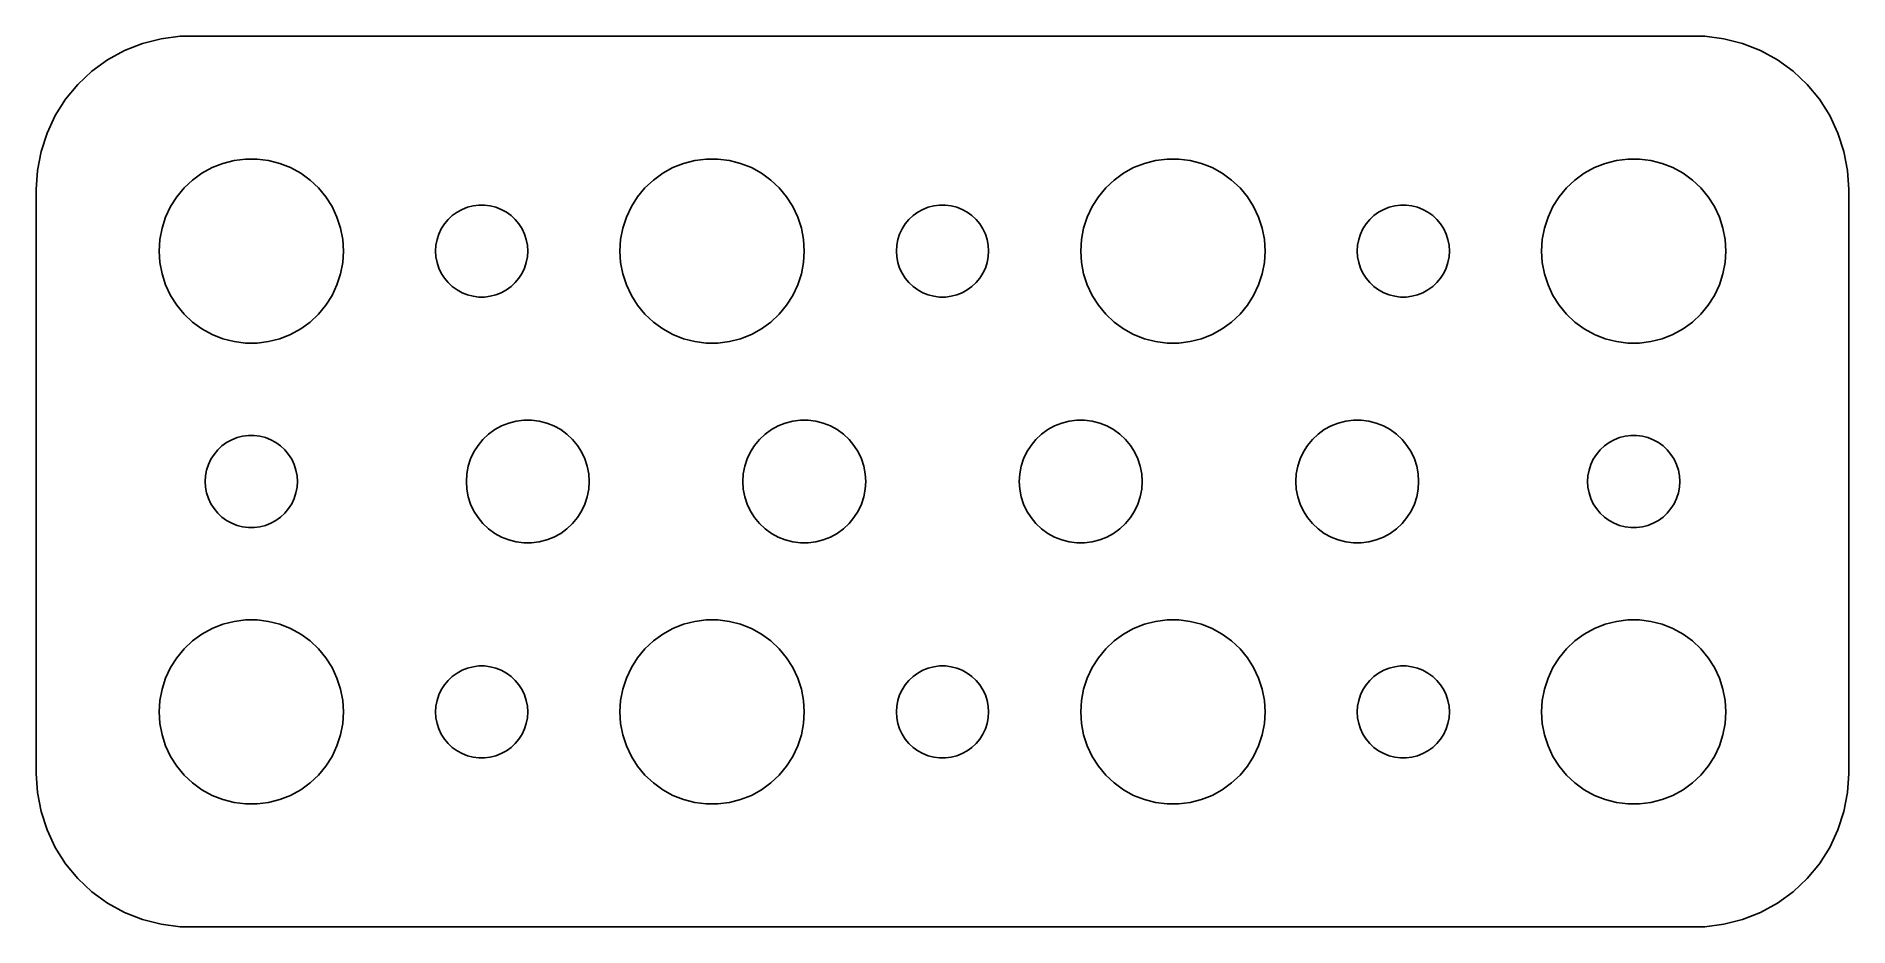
# Model space of a CAD drawing. Header units: metres. Extents: x -29.5 to 29.5, y 24.5 to 53.5.
import ezdxf

# ---------------------------------------------------------------- set-up
doc = ezdxf.new("R2010")
doc.units = ezdxf.units.M

msp = doc.modelspace()

# ---------------------------------------------------------------- linework, layer by layer
for p, q in [((-26.0451, 53.2553), (-26.6289, 53.0241)), ((-25.4369, 53.4114), (-26.0451, 53.2553)), ((-24.8139, 53.4901), (-25.4369, 53.4114)), ((24.8139, 53.4901), (-24.8139, 53.4901)), ((25.4369, 53.4114), (24.8139, 53.4901)), ((26.0451, 53.2553), (25.4369, 53.4114)), ((26.6289, 53.0241), (26.0451, 53.2553)), ((-27.1791, 52.7216), (-27.6871, 52.3526)), ((-26.6289, 53.0241), (-27.1791, 52.7216)), ((27.1791, 52.7216), (26.6289, 53.0241)), ((27.6871, 52.3526), (27.1791, 52.7216)), ((-28.1448, 51.9227), (-28.5451, 51.4389)), ((-27.6871, 52.3526), (-28.1448, 51.9227)), ((28.1448, 51.9227), (27.6871, 52.3526)), ((28.5451, 51.4389), (28.1448, 51.9227)), ((-28.5451, 51.4389), (-28.8815, 50.9088)), ((28.8815, 50.9088), (28.5451, 51.4389)), ((-28.8815, 50.9088), (-29.1489, 50.3406)), ((29.1489, 50.3406), (28.8815, 50.9088)), ((-29.1489, 50.3406), (-29.3429, 49.7434)), ((29.3429, 49.7434), (29.1489, 50.3406)), ((-29.3429, 49.7434), (-29.4606, 49.1267)), ((29.4606, 49.1267), (29.3429, 49.7434)), ((-29.4606, 49.1267), (-29.5, 48.5)), ((-24.4123, 48.8115), (-24.1075, 49.033)), ((-24.1075, 49.033), (-23.7773, 49.2145)), ((-23.7773, 49.2145), (-23.427, 49.3532)), ((-23.427, 49.3532), (-23.0621, 49.4469)), ((-23.0621, 49.4469), (-22.6884, 49.4941)), ((-22.6884, 49.4941), (-22.3116, 49.4941)), ((-22.3116, 49.4941), (-21.9379, 49.4469)), ((-21.9379, 49.4469), (-21.5729, 49.3532)), ((-21.5729, 49.3532), (-21.2227, 49.2145)), ((-21.2227, 49.2145), (-20.8925, 49.033)), ((-20.8925, 49.033), (-20.5877, 48.8115)), ((-9.41226, 48.8115), (-9.10747, 49.033)), ((-9.10747, 49.033), (-8.77733, 49.2145)), ((-8.77733, 49.2145), (-8.42705, 49.3532)), ((-8.42705, 49.3532), (-8.06213, 49.4469)), ((-8.06213, 49.4469), (-7.68837, 49.4941)), ((-7.68837, 49.4941), (-7.31161, 49.4941)), ((-7.31161, 49.4941), (-6.93785, 49.4469)), ((-6.93785, 49.4469), (-6.57294, 49.3532)), ((-6.57294, 49.3532), (-6.22266, 49.2145)), ((-6.22266, 49.2145), (-5.89252, 49.033)), ((-5.89252, 49.033), (-5.58772, 48.8115)), ((5.58772, 48.8115), (5.89252, 49.033)), ((5.89252, 49.033), (6.22266, 49.2145)), ((6.22266, 49.2145), (6.57294, 49.3532)), ((6.57294, 49.3532), (6.93785, 49.4469)), ((6.93785, 49.4469), (7.31161, 49.4941)), ((7.31161, 49.4941), (7.68837, 49.4941)), ((7.68837, 49.4941), (8.06213, 49.4469)), ((8.06213, 49.4469), (8.42705, 49.3532)), ((8.42705, 49.3532), (8.77733, 49.2145)), ((8.77733, 49.2145), (9.10747, 49.033)), ((9.10747, 49.033), (9.41226, 48.8115)), ((20.5877, 48.8115), (20.8925, 49.033)), ((20.8925, 49.033), (21.2227, 49.2145)), ((21.2227, 49.2145), (21.5729, 49.3532)), ((21.5729, 49.3532), (21.9379, 49.4469)), ((21.9379, 49.4469), (22.3116, 49.4941)), ((22.3116, 49.4941), (22.6884, 49.4941)), ((22.6884, 49.4941), (23.0621, 49.4469)), ((23.0621, 49.4469), (23.427, 49.3532)), ((23.427, 49.3532), (23.7773, 49.2145)), ((23.7773, 49.2145), (24.1075, 49.033)), ((24.1075, 49.033), (24.4123, 48.8115)), ((29.5, 48.5), (29.4606, 49.1267)), ((-29.5, 48.5), (-29.5, 29.5)), ((-24.927, 48.2634), (-24.6869, 48.5536)), ((-24.6869, 48.5536), (-24.4123, 48.8115)), ((-20.5877, 48.8115), (-20.3131, 48.5536)), ((-20.3131, 48.5536), (-20.0729, 48.2634)), ((-9.92705, 48.2634), (-9.6869, 48.5536)), ((-9.6869, 48.5536), (-9.41226, 48.8115)), ((-5.58772, 48.8115), (-5.31308, 48.5536)), ((-5.31308, 48.5536), (-5.07294, 48.2634)), ((5.07294, 48.2634), (5.31308, 48.5536)), ((5.31308, 48.5536), (5.58772, 48.8115)), ((9.41226, 48.8115), (9.6869, 48.5536)), ((9.6869, 48.5536), (9.92705, 48.2634)), ((20.0729, 48.2634), (20.3131, 48.5536)), ((20.3131, 48.5536), (20.5877, 48.8115)), ((24.4123, 48.8115), (24.6869, 48.5536)), ((24.6869, 48.5536), (24.927, 48.2634)), ((29.5, 29.5), (29.5, 48.5)), ((-25.2893, 47.6044), (-25.1289, 47.9453)), ((-25.1289, 47.9453), (-24.927, 48.2634)), ((-20.0729, 48.2634), (-19.8711, 47.9453)), ((-19.8711, 47.9453), (-19.7107, 47.6044)), ((-15.8037, 47.7665), (-15.6387, 47.8572)), ((-15.6387, 47.8572), (-15.4635, 47.9266)), ((-15.4635, 47.9266), (-15.2811, 47.9734)), ((-15.2811, 47.9734), (-15.0942, 47.997)), ((-15.0942, 47.997), (-14.9058, 47.997)), ((-14.9058, 47.997), (-14.7189, 47.9734)), ((-14.7189, 47.9734), (-14.5365, 47.9266)), ((-14.5365, 47.9266), (-14.3613, 47.8572)), ((-14.3613, 47.8572), (-14.1963, 47.7665)), ((-10.2893, 47.6044), (-10.1289, 47.9453)), ((-10.1289, 47.9453), (-9.92705, 48.2634)), ((-5.07294, 48.2634), (-4.87108, 47.9453)), ((-4.87108, 47.9453), (-4.71066, 47.6044)), ((-0.803726, 47.7665), (-0.638657, 47.8572)), ((-0.638657, 47.8572), (-0.463516, 47.9266)), ((-0.463516, 47.9266), (-0.281067, 47.9734)), ((-0.281067, 47.9734), (-0.094177, 47.997)), ((-0.094177, 47.997), (0.094177, 47.997)), ((0.094177, 47.997), (0.281067, 47.9734)), ((0.281067, 47.9734), (0.463516, 47.9266)), ((0.463516, 47.9266), (0.638657, 47.8572)), ((0.638657, 47.8572), (0.803726, 47.7665)), ((4.71066, 47.6044), (4.87108, 47.9453)), ((4.87108, 47.9453), (5.07294, 48.2634)), ((9.92705, 48.2634), (10.1289, 47.9453)), ((10.1289, 47.9453), (10.2893, 47.6044)), ((14.1963, 47.7665), (14.3613, 47.8572)), ((14.3613, 47.8572), (14.5365, 47.9266)), ((14.5365, 47.9266), (14.7189, 47.9734)), ((14.7189, 47.9734), (14.9058, 47.997)), ((14.9058, 47.997), (15.0942, 47.997)), ((15.0942, 47.997), (15.2811, 47.9734)), ((15.2811, 47.9734), (15.4635, 47.9266)), ((15.4635, 47.9266), (15.6387, 47.8572)), ((15.6387, 47.8572), (15.8037, 47.7665)), ((19.7107, 47.6044), (19.8711, 47.9453)), ((19.8711, 47.9453), (20.0729, 48.2634)), ((24.927, 48.2634), (25.1289, 47.9453)), ((25.1289, 47.9453), (25.2893, 47.6044)), ((-25.4763, 46.876), (-25.4057, 47.2461)), ((-25.4057, 47.2461), (-25.2893, 47.6044)), ((-19.7107, 47.6044), (-19.5942, 47.2461)), ((-19.5942, 47.2461), (-19.5237, 46.876)), ((-16.3947, 47.0522), (-16.3145, 47.2226)), ((-16.3145, 47.2226), (-16.2135, 47.3817)), ((-16.2135, 47.3817), (-16.0934, 47.5268)), ((-16.0934, 47.5268), (-15.9561, 47.6558)), ((-15.9561, 47.6558), (-15.8037, 47.7665)), ((-14.1963, 47.7665), (-14.0439, 47.6558)), ((-14.0439, 47.6558), (-13.9065, 47.5268)), ((-13.9065, 47.5268), (-13.7865, 47.3817)), ((-13.7865, 47.3817), (-13.6855, 47.2226)), ((-13.6855, 47.2226), (-13.6053, 47.0522)), ((-10.4763, 46.876), (-10.4057, 47.2461)), ((-10.4057, 47.2461), (-10.2893, 47.6044)), ((-4.71066, 47.6044), (-4.59424, 47.2461)), ((-4.59424, 47.2461), (-4.52365, 46.876)), ((-1.39465, 47.0522), (-1.31445, 47.2226)), ((-1.31445, 47.2226), (-1.21352, 47.3817)), ((-1.21352, 47.3817), (-1.09344, 47.5268)), ((-1.09344, 47.5268), (-0.956131, 47.6558)), ((-0.956131, 47.6558), (-0.803726, 47.7665)), ((0.803726, 47.7665), (0.956131, 47.6558)), ((0.956131, 47.6558), (1.09344, 47.5268)), ((1.09344, 47.5268), (1.21352, 47.3817)), ((1.21352, 47.3817), (1.31445, 47.2226)), ((1.31445, 47.2226), (1.39465, 47.0522)), ((4.52365, 46.876), (4.59424, 47.2461)), ((4.59424, 47.2461), (4.71066, 47.6044)), ((10.2893, 47.6044), (10.4057, 47.2461)), ((10.4057, 47.2461), (10.4763, 46.876)), ((13.6053, 47.0522), (13.6855, 47.2226)), ((13.6855, 47.2226), (13.7865, 47.3817)), ((13.7865, 47.3817), (13.9065, 47.5268)), ((13.9065, 47.5268), (14.0439, 47.6558)), ((14.0439, 47.6558), (14.1963, 47.7665)), ((15.8037, 47.7665), (15.9561, 47.6558)), ((15.9561, 47.6558), (16.0934, 47.5268)), ((16.0934, 47.5268), (16.2135, 47.3817)), ((16.2135, 47.3817), (16.3145, 47.2226)), ((16.3145, 47.2226), (16.3947, 47.0522)), ((19.5237, 46.876), (19.5942, 47.2461)), ((19.5942, 47.2461), (19.7107, 47.6044)), ((25.2893, 47.6044), (25.4057, 47.2461)), ((25.4057, 47.2461), (25.4763, 46.876)), ((-25.5, 46.5), (-25.4763, 46.876)), ((-19.5237, 46.876), (-19.5, 46.5)), ((-16.5, 46.5), (-16.4882, 46.688)), ((-16.4882, 46.688), (-16.4529, 46.873)), ((-16.4529, 46.873), (-16.3947, 47.0522)), ((-13.6053, 47.0522), (-13.5471, 46.873)), ((-13.5471, 46.873), (-13.5118, 46.688)), ((-13.5118, 46.688), (-13.5, 46.5)), ((-10.5, 46.5), (-10.4763, 46.876)), ((-4.52365, 46.876), (-4.5, 46.5)), ((-1.5, 46.5), (-1.48816, 46.688)), ((-1.48816, 46.688), (-1.45287, 46.873)), ((-1.45287, 46.873), (-1.39465, 47.0522)), ((1.39465, 47.0522), (1.45287, 46.873)), ((1.45287, 46.873), (1.48816, 46.688)), ((1.48816, 46.688), (1.5, 46.5)), ((4.5, 46.5), (4.52365, 46.876)), ((10.4763, 46.876), (10.5, 46.5)), ((13.5, 46.5), (13.5118, 46.688)), ((13.5118, 46.688), (13.5471, 46.873)), ((13.5471, 46.873), (13.6053, 47.0522)), ((16.3947, 47.0522), (16.4529, 46.873)), ((16.4529, 46.873), (16.4882, 46.688)), ((16.4882, 46.688), (16.5, 46.5)), ((19.5, 46.5), (19.5237, 46.876)), ((25.4763, 46.876), (25.5, 46.5)), ((-25.4763, 46.124), (-25.5, 46.5)), ((-25.4057, 45.7539), (-25.4763, 46.124)), ((-19.5237, 46.124), (-19.5942, 45.7539)), ((-19.5, 46.5), (-19.5237, 46.124)), ((-16.4882, 46.312), (-16.5, 46.5)), ((-16.4529, 46.127), (-16.4882, 46.312)), ((-16.3947, 45.9478), (-16.4529, 46.127)), ((-13.5471, 46.127), (-13.6053, 45.9478)), ((-13.5118, 46.312), (-13.5471, 46.127)), ((-13.5, 46.5), (-13.5118, 46.312)), ((-10.4763, 46.124), (-10.5, 46.5)), ((-10.4057, 45.7539), (-10.4763, 46.124)), ((-4.52365, 46.124), (-4.59424, 45.7539)), ((-4.5, 46.5), (-4.52365, 46.124)), ((-1.48816, 46.312), (-1.5, 46.5)), ((-1.45287, 46.127), (-1.48816, 46.312)), ((-1.39465, 45.9478), (-1.45287, 46.127)), ((1.45287, 46.127), (1.39465, 45.9478)), ((1.48816, 46.312), (1.45287, 46.127)), ((1.5, 46.5), (1.48816, 46.312)), ((4.52365, 46.124), (4.5, 46.5)), ((4.59424, 45.7539), (4.52365, 46.124)), ((10.4763, 46.124), (10.4057, 45.7539)), ((10.5, 46.5), (10.4763, 46.124)), ((13.5118, 46.312), (13.5, 46.5)), ((13.5471, 46.127), (13.5118, 46.312)), ((13.6053, 45.9478), (13.5471, 46.127)), ((16.4529, 46.127), (16.3947, 45.9478)), ((16.4882, 46.312), (16.4529, 46.127)), ((16.5, 46.5), (16.4882, 46.312)), ((19.5237, 46.124), (19.5, 46.5)), ((19.5942, 45.7539), (19.5237, 46.124)), ((25.4763, 46.124), (25.4057, 45.7539)), ((25.5, 46.5), (25.4763, 46.124)), ((-25.2893, 45.3956), (-25.4057, 45.7539)), ((-19.5942, 45.7539), (-19.7107, 45.3956)), ((-16.3145, 45.7774), (-16.3947, 45.9478)), ((-16.2135, 45.6183), (-16.3145, 45.7774)), ((-16.0934, 45.4732), (-16.2135, 45.6183)), ((-15.9561, 45.3442), (-16.0934, 45.4732)), ((-13.9065, 45.4732), (-14.0439, 45.3442)), ((-13.7865, 45.6183), (-13.9065, 45.4732)), ((-13.6855, 45.7774), (-13.7865, 45.6183)), ((-13.6053, 45.9478), (-13.6855, 45.7774)), ((-10.2893, 45.3956), (-10.4057, 45.7539)), ((-4.59424, 45.7539), (-4.71066, 45.3956)), ((-1.31445, 45.7774), (-1.39465, 45.9478)), ((-1.21352, 45.6183), (-1.31445, 45.7774)), ((-1.09344, 45.4732), (-1.21352, 45.6183)), ((-0.956131, 45.3442), (-1.09344, 45.4732)), ((1.09344, 45.4732), (0.956131, 45.3442)), ((1.21352, 45.6183), (1.09344, 45.4732)), ((1.31445, 45.7774), (1.21352, 45.6183)), ((1.39465, 45.9478), (1.31445, 45.7774)), ((4.71066, 45.3956), (4.59424, 45.7539)), ((10.4057, 45.7539), (10.2893, 45.3956)), ((13.6855, 45.7774), (13.6053, 45.9478)), ((13.7865, 45.6183), (13.6855, 45.7774)), ((13.9065, 45.4732), (13.7865, 45.6183)), ((14.0439, 45.3442), (13.9065, 45.4732)), ((16.0934, 45.4732), (15.9561, 45.3442)), ((16.2135, 45.6183), (16.0934, 45.4732)), ((16.3145, 45.7774), (16.2135, 45.6183)), ((16.3947, 45.9478), (16.3145, 45.7774)), ((19.7107, 45.3956), (19.5942, 45.7539)), ((25.4057, 45.7539), (25.2893, 45.3956)), ((-25.1289, 45.0547), (-25.2893, 45.3956)), ((-24.927, 44.7366), (-25.1289, 45.0547)), ((-19.8711, 45.0547), (-20.0729, 44.7366)), ((-19.7107, 45.3956), (-19.8711, 45.0547)), ((-15.8037, 45.2335), (-15.9561, 45.3442)), ((-15.6387, 45.1427), (-15.8037, 45.2335)), ((-15.4635, 45.0734), (-15.6387, 45.1427)), ((-15.2811, 45.0266), (-15.4635, 45.0734)), ((-15.0942, 45.0029), (-15.2811, 45.0266)), ((-14.9058, 45.0029), (-15.0942, 45.0029)), ((-14.7189, 45.0266), (-14.9058, 45.0029)), ((-14.5365, 45.0734), (-14.7189, 45.0266)), ((-14.3613, 45.1427), (-14.5365, 45.0734)), ((-14.1963, 45.2335), (-14.3613, 45.1427)), ((-14.0439, 45.3442), (-14.1963, 45.2335)), ((-10.1289, 45.0547), (-10.2893, 45.3956)), ((-9.92705, 44.7366), (-10.1289, 45.0547)), ((-4.87108, 45.0547), (-5.07294, 44.7366)), ((-4.71066, 45.3956), (-4.87108, 45.0547)), ((-0.803726, 45.2335), (-0.956131, 45.3442)), ((-0.638657, 45.1427), (-0.803726, 45.2335)), ((-0.463516, 45.0734), (-0.638657, 45.1427)), ((-0.281067, 45.0266), (-0.463516, 45.0734)), ((-0.094177, 45.0029), (-0.281067, 45.0266)), ((0.094177, 45.0029), (-0.094177, 45.0029)), ((0.281067, 45.0266), (0.094177, 45.0029)), ((0.463516, 45.0734), (0.281067, 45.0266)), ((0.638657, 45.1427), (0.463516, 45.0734)), ((0.803726, 45.2335), (0.638657, 45.1427)), ((0.956131, 45.3442), (0.803726, 45.2335)), ((4.87108, 45.0547), (4.71066, 45.3956)), ((5.07294, 44.7366), (4.87108, 45.0547)), ((10.1289, 45.0547), (9.92705, 44.7366)), ((10.2893, 45.3956), (10.1289, 45.0547)), ((14.1963, 45.2335), (14.0439, 45.3442)), ((14.3613, 45.1427), (14.1963, 45.2335)), ((14.5365, 45.0734), (14.3613, 45.1427)), ((14.7189, 45.0266), (14.5365, 45.0734)), ((14.9058, 45.0029), (14.7189, 45.0266)), ((15.0942, 45.0029), (14.9058, 45.0029)), ((15.2811, 45.0266), (15.0942, 45.0029)), ((15.4635, 45.0734), (15.2811, 45.0266)), ((15.6387, 45.1427), (15.4635, 45.0734)), ((15.8037, 45.2335), (15.6387, 45.1427)), ((15.9561, 45.3442), (15.8037, 45.2335)), ((19.8711, 45.0547), (19.7107, 45.3956)), ((20.0729, 44.7366), (19.8711, 45.0547)), ((25.1289, 45.0547), (24.927, 44.7366)), ((25.2893, 45.3956), (25.1289, 45.0547)), ((-24.6869, 44.4464), (-24.927, 44.7366)), ((-24.4123, 44.1884), (-24.6869, 44.4464)), ((-20.3131, 44.4464), (-20.5877, 44.1884)), ((-20.0729, 44.7366), (-20.3131, 44.4464)), ((-9.6869, 44.4464), (-9.92705, 44.7366)), ((-9.41226, 44.1884), (-9.6869, 44.4464)), ((-5.31308, 44.4464), (-5.58772, 44.1884)), ((-5.07294, 44.7366), (-5.31308, 44.4464)), ((5.31308, 44.4464), (5.07294, 44.7366)), ((5.58772, 44.1884), (5.31308, 44.4464)), ((9.6869, 44.4464), (9.41226, 44.1884)), ((9.92705, 44.7366), (9.6869, 44.4464)), ((20.3131, 44.4464), (20.0729, 44.7366)), ((20.5877, 44.1884), (20.3131, 44.4464)), ((24.6869, 44.4464), (24.4123, 44.1884)), ((24.927, 44.7366), (24.6869, 44.4464)), ((-24.1075, 43.967), (-24.4123, 44.1884)), ((-23.7773, 43.7855), (-24.1075, 43.967)), ((-23.427, 43.6468), (-23.7773, 43.7855)), ((-21.2227, 43.7855), (-21.5729, 43.6468)), ((-20.8925, 43.967), (-21.2227, 43.7855)), ((-20.5877, 44.1884), (-20.8925, 43.967)), ((-9.10747, 43.967), (-9.41226, 44.1884)), ((-8.77733, 43.7855), (-9.10747, 43.967)), ((-8.42705, 43.6468), (-8.77733, 43.7855)), ((-6.22266, 43.7855), (-6.57294, 43.6468)), ((-5.89252, 43.967), (-6.22266, 43.7855)), ((-5.58772, 44.1884), (-5.89252, 43.967)), ((5.89252, 43.967), (5.58772, 44.1884)), ((6.22266, 43.7855), (5.89252, 43.967)), ((6.57294, 43.6468), (6.22266, 43.7855)), ((8.77733, 43.7855), (8.42705, 43.6468)), ((9.10747, 43.967), (8.77733, 43.7855)), ((9.41226, 44.1884), (9.10747, 43.967)), ((20.8925, 43.967), (20.5877, 44.1884)), ((21.2227, 43.7855), (20.8925, 43.967)), ((21.5729, 43.6468), (21.2227, 43.7855)), ((23.7773, 43.7855), (23.427, 43.6468)), ((24.1075, 43.967), (23.7773, 43.7855)), ((24.4123, 44.1884), (24.1075, 43.967)), ((-23.0621, 43.5531), (-23.427, 43.6468)), ((-22.6884, 43.5059), (-23.0621, 43.5531)), ((-22.3116, 43.5059), (-22.6884, 43.5059)), ((-21.9379, 43.5531), (-22.3116, 43.5059)), ((-21.5729, 43.6468), (-21.9379, 43.5531)), ((-8.06213, 43.5531), (-8.42705, 43.6468)), ((-7.68837, 43.5059), (-8.06213, 43.5531)), ((-7.31161, 43.5059), (-7.68837, 43.5059)), ((-6.93785, 43.5531), (-7.31161, 43.5059)), ((-6.57294, 43.6468), (-6.93785, 43.5531)), ((6.93785, 43.5531), (6.57294, 43.6468)), ((7.31161, 43.5059), (6.93785, 43.5531)), ((7.68837, 43.5059), (7.31161, 43.5059)), ((8.06213, 43.5531), (7.68837, 43.5059)), ((8.42705, 43.6468), (8.06213, 43.5531)), ((21.9379, 43.5531), (21.5729, 43.6468)), ((22.3116, 43.5059), (21.9379, 43.5531)), ((22.6884, 43.5059), (22.3116, 43.5059)), ((23.0621, 43.5531), (22.6884, 43.5059)), ((23.427, 43.6468), (23.0621, 43.5531)), ((-14.5716, 40.6886), (-14.3515, 40.8096)), ((-14.3515, 40.8096), (-14.118, 40.9021)), ((-14.118, 40.9021), (-13.8748, 40.9646)), ((-13.8748, 40.9646), (-13.6256, 40.996)), ((-13.6256, 40.996), (-13.3744, 40.996)), ((-13.3744, 40.996), (-13.1252, 40.9646)), ((-13.1252, 40.9646), (-12.882, 40.9021)), ((-12.882, 40.9021), (-12.6484, 40.8096)), ((-12.6484, 40.8096), (-12.4283, 40.6886)), ((-5.57164, 40.6886), (-5.35155, 40.8096)), ((-5.35155, 40.8096), (-5.11803, 40.9021)), ((-5.11803, 40.9021), (-4.87476, 40.9646)), ((-4.87476, 40.9646), (-4.62558, 40.996)), ((-4.62558, 40.996), (-4.3744, 40.996)), ((-4.3744, 40.996), (-4.12523, 40.9646)), ((-4.12523, 40.9646), (-3.88196, 40.9021)), ((-3.88196, 40.9021), (-3.64844, 40.8096)), ((-3.64844, 40.8096), (-3.42834, 40.6886)), ((3.42834, 40.6886), (3.64844, 40.8096)), ((3.64844, 40.8096), (3.88196, 40.9021)), ((3.88196, 40.9021), (4.12523, 40.9646)), ((4.12523, 40.9646), (4.3744, 40.996)), ((4.3744, 40.996), (4.62558, 40.996)), ((4.62558, 40.996), (4.87476, 40.9646)), ((4.87476, 40.9646), (5.11803, 40.9021)), ((5.11803, 40.9021), (5.35155, 40.8096)), ((5.35155, 40.8096), (5.57164, 40.6886)), ((12.4283, 40.6886), (12.6484, 40.8096)), ((12.6484, 40.8096), (12.882, 40.9021)), ((12.882, 40.9021), (13.1252, 40.9646)), ((13.1252, 40.9646), (13.3744, 40.996)), ((13.3744, 40.996), (13.6256, 40.996)), ((13.6256, 40.996), (13.8748, 40.9646)), ((13.8748, 40.9646), (14.118, 40.9021)), ((14.118, 40.9021), (14.3515, 40.8096)), ((14.3515, 40.8096), (14.5716, 40.6886)), ((-23.5934, 40.0268), (-23.4561, 40.1558)), ((-23.4561, 40.1558), (-23.3037, 40.2665)), ((-23.3037, 40.2665), (-23.1387, 40.3572)), ((-23.1387, 40.3572), (-22.9635, 40.4266)), ((-22.9635, 40.4266), (-22.7811, 40.4734)), ((-22.7811, 40.4734), (-22.5942, 40.497)), ((-22.5942, 40.497), (-22.4058, 40.497)), ((-22.4058, 40.497), (-22.2189, 40.4734)), ((-22.2189, 40.4734), (-22.0365, 40.4266)), ((-22.0365, 40.4266), (-21.8613, 40.3572)), ((-21.8613, 40.3572), (-21.6963, 40.2665)), ((-21.6963, 40.2665), (-21.5439, 40.1558)), ((-21.5439, 40.1558), (-21.4065, 40.0268)), ((-15.2526, 39.9635), (-15.118, 40.1756)), ((-15.118, 40.1756), (-14.9579, 40.3691)), ((-14.9579, 40.3691), (-14.7748, 40.541)), ((-14.7748, 40.541), (-14.5716, 40.6886)), ((-12.4283, 40.6886), (-12.2251, 40.541)), ((-12.2251, 40.541), (-12.0421, 40.3691)), ((-12.0421, 40.3691), (-11.882, 40.1756)), ((-11.882, 40.1756), (-11.7474, 39.9635)), ((-6.25261, 39.9635), (-6.11803, 40.1756)), ((-6.11803, 40.1756), (-5.95793, 40.3691)), ((-5.95793, 40.3691), (-5.77484, 40.541)), ((-5.77484, 40.541), (-5.57164, 40.6886)), ((-3.42834, 40.6886), (-3.22514, 40.541)), ((-3.22514, 40.541), (-3.04205, 40.3691)), ((-3.04205, 40.3691), (-2.88196, 40.1756)), ((-2.88196, 40.1756), (-2.74738, 39.9635)), ((2.74738, 39.9635), (2.88196, 40.1756)), ((2.88196, 40.1756), (3.04205, 40.3691)), ((3.04205, 40.3691), (3.22514, 40.541)), ((3.22514, 40.541), (3.42834, 40.6886)), ((5.57164, 40.6886), (5.77484, 40.541)), ((5.77484, 40.541), (5.95793, 40.3691)), ((5.95793, 40.3691), (6.11803, 40.1756)), ((6.11803, 40.1756), (6.25261, 39.9635)), ((11.7474, 39.9635), (11.882, 40.1756)), ((11.882, 40.1756), (12.0421, 40.3691)), ((12.0421, 40.3691), (12.2251, 40.541)), ((12.2251, 40.541), (12.4283, 40.6886)), ((14.5716, 40.6886), (14.7748, 40.541)), ((14.7748, 40.541), (14.9579, 40.3691)), ((14.9579, 40.3691), (15.118, 40.1756)), ((15.118, 40.1756), (15.2526, 39.9635)), ((21.4065, 40.0268), (21.5439, 40.1558)), ((21.5439, 40.1558), (21.6963, 40.2665)), ((21.6963, 40.2665), (21.8613, 40.3572)), ((21.8613, 40.3572), (22.0365, 40.4266)), ((22.0365, 40.4266), (22.2189, 40.4734)), ((22.2189, 40.4734), (22.4058, 40.497)), ((22.4058, 40.497), (22.5942, 40.497)), ((22.5942, 40.497), (22.7811, 40.4734)), ((22.7811, 40.4734), (22.9635, 40.4266)), ((22.9635, 40.4266), (23.1387, 40.3572)), ((23.1387, 40.3572), (23.3037, 40.2665)), ((23.3037, 40.2665), (23.4561, 40.1558)), ((23.4561, 40.1558), (23.5934, 40.0268)), ((-23.9529, 39.373), (-23.8947, 39.5522)), ((-23.8947, 39.5522), (-23.8145, 39.7226)), ((-23.8145, 39.7226), (-23.7135, 39.8817)), ((-23.7135, 39.8817), (-23.5934, 40.0268)), ((-21.4065, 40.0268), (-21.2865, 39.8817)), ((-21.2865, 39.8817), (-21.1855, 39.7226)), ((-21.1855, 39.7226), (-21.1053, 39.5522)), ((-21.1053, 39.5522), (-21.0471, 39.373)), ((-15.4372, 39.4974), (-15.3595, 39.7362)), ((-15.3595, 39.7362), (-15.2526, 39.9635)), ((-11.7474, 39.9635), (-11.6404, 39.7362)), ((-11.6404, 39.7362), (-11.5628, 39.4974)), ((-6.43716, 39.4974), (-6.35954, 39.7362)), ((-6.35954, 39.7362), (-6.25261, 39.9635)), ((-2.74738, 39.9635), (-2.64044, 39.7362)), ((-2.64044, 39.7362), (-2.56282, 39.4974)), ((2.56282, 39.4974), (2.64044, 39.7362)), ((2.64044, 39.7362), (2.74738, 39.9635)), ((6.25261, 39.9635), (6.35954, 39.7362)), ((6.35954, 39.7362), (6.43716, 39.4974)), ((11.5628, 39.4974), (11.6404, 39.7362)), ((11.6404, 39.7362), (11.7474, 39.9635)), ((15.2526, 39.9635), (15.3595, 39.7362)), ((15.3595, 39.7362), (15.4372, 39.4974)), ((21.0471, 39.373), (21.1053, 39.5522)), ((21.1053, 39.5522), (21.1855, 39.7226)), ((21.1855, 39.7226), (21.2865, 39.8817)), ((21.2865, 39.8817), (21.4065, 40.0268)), ((23.5934, 40.0268), (23.7135, 39.8817)), ((23.7135, 39.8817), (23.8145, 39.7226)), ((23.8145, 39.7226), (23.8947, 39.5522)), ((23.8947, 39.5522), (23.9529, 39.373)), ((-24, 39), (-23.9882, 39.188)), ((-23.9882, 38.812), (-24, 39)), ((-23.9882, 39.188), (-23.9529, 39.373)), ((-21.0471, 39.373), (-21.0118, 39.188)), ((-21.0118, 39.188), (-21, 39)), ((-21, 39), (-21.0118, 38.812)), ((-15.5, 39), (-15.4842, 39.2507)), ((-15.4842, 38.7493), (-15.5, 39)), ((-15.4842, 39.2507), (-15.4372, 39.4974)), ((-11.5628, 39.4974), (-11.5158, 39.2507)), ((-11.5158, 39.2507), (-11.5, 39)), ((-11.5, 39), (-11.5158, 38.7493)), ((-6.5, 39), (-6.48422, 39.2507)), ((-6.48422, 38.7493), (-6.5, 39)), ((-6.48422, 39.2507), (-6.43716, 39.4974)), ((-2.56282, 39.4974), (-2.51576, 39.2507)), ((-2.51576, 39.2507), (-2.5, 39)), ((-2.5, 39), (-2.51576, 38.7493)), ((2.5, 39), (2.51576, 39.2507)), ((2.51576, 38.7493), (2.5, 39)), ((2.51576, 39.2507), (2.56282, 39.4974)), ((6.43716, 39.4974), (6.48422, 39.2507)), ((6.48422, 39.2507), (6.5, 39)), ((6.5, 39), (6.48422, 38.7493)), ((11.5, 39), (11.5158, 39.2507)), ((11.5158, 38.7493), (11.5, 39)), ((11.5158, 39.2507), (11.5628, 39.4974)), ((15.4372, 39.4974), (15.4842, 39.2507)), ((15.4842, 39.2507), (15.5, 39)), ((15.5, 39), (15.4842, 38.7493)), ((21, 39), (21.0118, 39.188)), ((21.0118, 38.812), (21, 39)), ((21.0118, 39.188), (21.0471, 39.373)), ((23.9529, 39.373), (23.9882, 39.188)), ((23.9882, 39.188), (24, 39)), ((24, 39), (23.9882, 38.812)), ((-23.9529, 38.627), (-23.9882, 38.812)), ((-23.8947, 38.4478), (-23.9529, 38.627)), ((-23.8145, 38.2774), (-23.8947, 38.4478)), ((-21.1053, 38.4478), (-21.1855, 38.2774)), ((-21.0471, 38.627), (-21.1053, 38.4478)), ((-21.0118, 38.812), (-21.0471, 38.627)), ((-15.4372, 38.5026), (-15.4842, 38.7493)), ((-15.3595, 38.2638), (-15.4372, 38.5026)), ((-11.5628, 38.5026), (-11.6404, 38.2638)), ((-11.5158, 38.7493), (-11.5628, 38.5026)), ((-6.43716, 38.5026), (-6.48422, 38.7493)), ((-6.35954, 38.2638), (-6.43716, 38.5026)), ((-2.56282, 38.5026), (-2.64044, 38.2638)), ((-2.51576, 38.7493), (-2.56282, 38.5026)), ((2.56282, 38.5026), (2.51576, 38.7493)), ((2.64044, 38.2638), (2.56282, 38.5026)), ((6.43716, 38.5026), (6.35954, 38.2638)), ((6.48422, 38.7493), (6.43716, 38.5026)), ((11.5628, 38.5026), (11.5158, 38.7493)), ((11.6404, 38.2638), (11.5628, 38.5026)), ((15.4372, 38.5026), (15.3595, 38.2638)), ((15.4842, 38.7493), (15.4372, 38.5026)), ((21.0471, 38.627), (21.0118, 38.812)), ((21.1053, 38.4478), (21.0471, 38.627)), ((21.1855, 38.2774), (21.1053, 38.4478)), ((23.8947, 38.4478), (23.8145, 38.2774)), ((23.9529, 38.627), (23.8947, 38.4478)), ((23.9882, 38.812), (23.9529, 38.627)), ((-23.7135, 38.1183), (-23.8145, 38.2774)), ((-23.5934, 37.9732), (-23.7135, 38.1183)), ((-23.4561, 37.8442), (-23.5934, 37.9732)), ((-23.3037, 37.7335), (-23.4561, 37.8442)), ((-21.5439, 37.8442), (-21.6963, 37.7335)), ((-21.4065, 37.9732), (-21.5439, 37.8442)), ((-21.2865, 38.1183), (-21.4065, 37.9732)), ((-21.1855, 38.2774), (-21.2865, 38.1183)), ((-15.2526, 38.0365), (-15.3595, 38.2638)), ((-15.118, 37.8244), (-15.2526, 38.0365)), ((-14.9579, 37.6309), (-15.118, 37.8244)), ((-11.882, 37.8244), (-12.0421, 37.6309)), ((-11.7474, 38.0365), (-11.882, 37.8244)), ((-11.6404, 38.2638), (-11.7474, 38.0365)), ((-6.25261, 38.0365), (-6.35954, 38.2638)), ((-6.11803, 37.8244), (-6.25261, 38.0365)), ((-5.95793, 37.6309), (-6.11803, 37.8244)), ((-2.88196, 37.8244), (-3.04205, 37.6309)), ((-2.74738, 38.0365), (-2.88196, 37.8244)), ((-2.64044, 38.2638), (-2.74738, 38.0365)), ((2.74738, 38.0365), (2.64044, 38.2638)), ((2.88196, 37.8244), (2.74738, 38.0365)), ((3.04205, 37.6309), (2.88196, 37.8244)), ((6.11803, 37.8244), (5.95793, 37.6309)), ((6.25261, 38.0365), (6.11803, 37.8244)), ((6.35954, 38.2638), (6.25261, 38.0365)), ((11.7474, 38.0365), (11.6404, 38.2638)), ((11.882, 37.8244), (11.7474, 38.0365)), ((12.0421, 37.6309), (11.882, 37.8244)), ((15.118, 37.8244), (14.9579, 37.6309)), ((15.2526, 38.0365), (15.118, 37.8244)), ((15.3595, 38.2638), (15.2526, 38.0365)), ((21.2865, 38.1183), (21.1855, 38.2774)), ((21.4065, 37.9732), (21.2865, 38.1183)), ((21.5439, 37.8442), (21.4065, 37.9732)), ((21.6963, 37.7335), (21.5439, 37.8442)), ((23.4561, 37.8442), (23.3037, 37.7335)), ((23.5934, 37.9732), (23.4561, 37.8442)), ((23.7135, 38.1183), (23.5934, 37.9732)), ((23.8145, 38.2774), (23.7135, 38.1183)), ((-23.1387, 37.6428), (-23.3037, 37.7335)), ((-22.9635, 37.5734), (-23.1387, 37.6428)), ((-22.7811, 37.5266), (-22.9635, 37.5734)), ((-22.5942, 37.503), (-22.7811, 37.5266)), ((-22.4058, 37.503), (-22.5942, 37.503)), ((-22.2189, 37.5266), (-22.4058, 37.503)), ((-22.0365, 37.5734), (-22.2189, 37.5266)), ((-21.8613, 37.6428), (-22.0365, 37.5734)), ((-21.6963, 37.7335), (-21.8613, 37.6428)), ((-14.7748, 37.459), (-14.9579, 37.6309)), ((-14.5716, 37.3114), (-14.7748, 37.459)), ((-14.3515, 37.1904), (-14.5716, 37.3114)), ((-14.118, 37.0979), (-14.3515, 37.1904)), ((-12.6484, 37.1904), (-12.882, 37.0979)), ((-12.4283, 37.3114), (-12.6484, 37.1904)), ((-12.2251, 37.459), (-12.4283, 37.3114)), ((-12.0421, 37.6309), (-12.2251, 37.459)), ((-5.77484, 37.459), (-5.95793, 37.6309)), ((-5.57164, 37.3114), (-5.77484, 37.459)), ((-5.35155, 37.1904), (-5.57164, 37.3114)), ((-5.11803, 37.0979), (-5.35155, 37.1904)), ((-3.64844, 37.1904), (-3.88196, 37.0979)), ((-3.42834, 37.3114), (-3.64844, 37.1904)), ((-3.22514, 37.459), (-3.42834, 37.3114)), ((-3.04205, 37.6309), (-3.22514, 37.459)), ((3.22514, 37.459), (3.04205, 37.6309)), ((3.42834, 37.3114), (3.22514, 37.459)), ((3.64844, 37.1904), (3.42834, 37.3114)), ((3.88196, 37.0979), (3.64844, 37.1904)), ((5.35155, 37.1904), (5.11803, 37.0979)), ((5.57164, 37.3114), (5.35155, 37.1904)), ((5.77484, 37.459), (5.57164, 37.3114)), ((5.95793, 37.6309), (5.77484, 37.459)), ((12.2251, 37.459), (12.0421, 37.6309)), ((12.4283, 37.3114), (12.2251, 37.459)), ((12.6484, 37.1904), (12.4283, 37.3114)), ((12.882, 37.0979), (12.6484, 37.1904)), ((14.3515, 37.1904), (14.118, 37.0979)), ((14.5716, 37.3114), (14.3515, 37.1904)), ((14.7748, 37.459), (14.5716, 37.3114)), ((14.9579, 37.6309), (14.7748, 37.459)), ((21.8613, 37.6428), (21.6963, 37.7335)), ((22.0365, 37.5734), (21.8613, 37.6428)), ((22.2189, 37.5266), (22.0365, 37.5734)), ((22.4058, 37.503), (22.2189, 37.5266)), ((22.5942, 37.503), (22.4058, 37.503)), ((22.7811, 37.5266), (22.5942, 37.503)), ((22.9635, 37.5734), (22.7811, 37.5266)), ((23.1387, 37.6428), (22.9635, 37.5734)), ((23.3037, 37.7335), (23.1387, 37.6428)), ((-13.8748, 37.0354), (-14.118, 37.0979)), ((-13.6256, 37.004), (-13.8748, 37.0354)), ((-13.3744, 37.004), (-13.6256, 37.004)), ((-13.1252, 37.0354), (-13.3744, 37.004)), ((-12.882, 37.0979), (-13.1252, 37.0354)), ((-4.87476, 37.0354), (-5.11803, 37.0979)), ((-4.62558, 37.004), (-4.87476, 37.0354)), ((-4.3744, 37.004), (-4.62558, 37.004)), ((-4.12523, 37.0354), (-4.3744, 37.004)), ((-3.88196, 37.0979), (-4.12523, 37.0354)), ((4.12523, 37.0354), (3.88196, 37.0979)), ((4.3744, 37.004), (4.12523, 37.0354)), ((4.62558, 37.004), (4.3744, 37.004)), ((4.87476, 37.0354), (4.62558, 37.004)), ((5.11803, 37.0979), (4.87476, 37.0354)), ((13.1252, 37.0354), (12.882, 37.0979)), ((13.3744, 37.004), (13.1252, 37.0354)), ((13.6256, 37.004), (13.3744, 37.004)), ((13.8748, 37.0354), (13.6256, 37.004)), ((14.118, 37.0979), (13.8748, 37.0354)), ((-23.7773, 34.2145), (-23.427, 34.3532)), ((-23.427, 34.3532), (-23.0621, 34.4469)), ((-23.0621, 34.4469), (-22.6884, 34.4941)), ((-22.6884, 34.4941), (-22.3116, 34.4941)), ((-22.3116, 34.4941), (-21.9379, 34.4469)), ((-21.9379, 34.4469), (-21.5729, 34.3532)), ((-21.5729, 34.3532), (-21.2227, 34.2145)), ((-8.77733, 34.2145), (-8.42705, 34.3532)), ((-8.42705, 34.3532), (-8.06213, 34.4469)), ((-8.06213, 34.4469), (-7.68837, 34.4941)), ((-7.68837, 34.4941), (-7.31161, 34.4941)), ((-7.31161, 34.4941), (-6.93785, 34.4469)), ((-6.93785, 34.4469), (-6.57294, 34.3532)), ((-6.57294, 34.3532), (-6.22266, 34.2145)), ((6.22266, 34.2145), (6.57294, 34.3532)), ((6.57294, 34.3532), (6.93785, 34.4469)), ((6.93785, 34.4469), (7.31161, 34.4941)), ((7.31161, 34.4941), (7.68837, 34.4941)), ((7.68837, 34.4941), (8.06213, 34.4469)), ((8.06213, 34.4469), (8.42705, 34.3532)), ((8.42705, 34.3532), (8.77733, 34.2145)), ((21.2227, 34.2145), (21.5729, 34.3532)), ((21.5729, 34.3532), (21.9379, 34.4469)), ((21.9379, 34.4469), (22.3116, 34.4941)), ((22.3116, 34.4941), (22.6884, 34.4941)), ((22.6884, 34.4941), (23.0621, 34.4469)), ((23.0621, 34.4469), (23.427, 34.3532)), ((23.427, 34.3532), (23.7773, 34.2145)), ((-24.6869, 33.5536), (-24.4123, 33.8116)), ((-24.4123, 33.8116), (-24.1075, 34.033)), ((-24.1075, 34.033), (-23.7773, 34.2145)), ((-21.2227, 34.2145), (-20.8925, 34.033)), ((-20.8925, 34.033), (-20.5877, 33.8116)), ((-20.5877, 33.8116), (-20.3131, 33.5536)), ((-9.6869, 33.5536), (-9.41226, 33.8116)), ((-9.41226, 33.8116), (-9.10747, 34.033)), ((-9.10747, 34.033), (-8.77733, 34.2145)), ((-6.22266, 34.2145), (-5.89252, 34.033)), ((-5.89252, 34.033), (-5.58772, 33.8116)), ((-5.58772, 33.8116), (-5.31308, 33.5536)), ((5.31308, 33.5536), (5.58772, 33.8116)), ((5.58772, 33.8116), (5.89252, 34.033)), ((5.89252, 34.033), (6.22266, 34.2145)), ((8.77733, 34.2145), (9.10747, 34.033)), ((9.10747, 34.033), (9.41226, 33.8116)), ((9.41226, 33.8116), (9.6869, 33.5536)), ((20.3131, 33.5536), (20.5877, 33.8116)), ((20.5877, 33.8116), (20.8925, 34.033)), ((20.8925, 34.033), (21.2227, 34.2145)), ((23.7773, 34.2145), (24.1075, 34.033)), ((24.1075, 34.033), (24.4123, 33.8116)), ((24.4123, 33.8116), (24.6869, 33.5536)), ((-25.1289, 32.9453), (-24.927, 33.2634)), ((-24.927, 33.2634), (-24.6869, 33.5536)), ((-20.3131, 33.5536), (-20.0729, 33.2634)), ((-20.0729, 33.2634), (-19.8711, 32.9453)), ((-10.1289, 32.9453), (-9.92705, 33.2634)), ((-9.92705, 33.2634), (-9.6869, 33.5536)), ((-5.31308, 33.5536), (-5.07294, 33.2634)), ((-5.07294, 33.2634), (-4.87108, 32.9453)), ((4.87108, 32.9453), (5.07294, 33.2634)), ((5.07294, 33.2634), (5.31308, 33.5536)), ((9.6869, 33.5536), (9.92705, 33.2634)), ((9.92705, 33.2634), (10.1289, 32.9453)), ((19.8711, 32.9453), (20.0729, 33.2634)), ((20.0729, 33.2634), (20.3131, 33.5536)), ((24.6869, 33.5536), (24.927, 33.2634)), ((24.927, 33.2634), (25.1289, 32.9453)), ((-25.4057, 32.2461), (-25.2893, 32.6044)), ((-25.2893, 32.6044), (-25.1289, 32.9453)), ((-19.8711, 32.9453), (-19.7107, 32.6044)), ((-19.7107, 32.6044), (-19.5942, 32.2461)), ((-16.2135, 32.3817), (-16.0934, 32.5268)), ((-16.0934, 32.5268), (-15.9561, 32.6558)), ((-15.9561, 32.6558), (-15.8037, 32.7665)), ((-15.8037, 32.7665), (-15.6387, 32.8573)), ((-15.6387, 32.8573), (-15.4635, 32.9266)), ((-15.4635, 32.9266), (-15.2811, 32.9734)), ((-15.2811, 32.9734), (-15.0942, 32.9971)), ((-15.0942, 32.9971), (-14.9058, 32.9971)), ((-14.9058, 32.9971), (-14.7189, 32.9734)), ((-14.7189, 32.9734), (-14.5365, 32.9266)), ((-14.5365, 32.9266), (-14.3613, 32.8573)), ((-14.3613, 32.8573), (-14.1963, 32.7665)), ((-14.1963, 32.7665), (-14.0439, 32.6558)), ((-14.0439, 32.6558), (-13.9065, 32.5268)), ((-13.9065, 32.5268), (-13.7865, 32.3817)), ((-10.4057, 32.2461), (-10.2893, 32.6044)), ((-10.2893, 32.6044), (-10.1289, 32.9453)), ((-4.87108, 32.9453), (-4.71066, 32.6044)), ((-4.71066, 32.6044), (-4.59424, 32.2461)), ((-1.21352, 32.3817), (-1.09344, 32.5268)), ((-1.09344, 32.5268), (-0.956131, 32.6558)), ((-0.956131, 32.6558), (-0.803726, 32.7665)), ((-0.803726, 32.7665), (-0.638657, 32.8573)), ((-0.638657, 32.8573), (-0.463516, 32.9266)), ((-0.463516, 32.9266), (-0.281067, 32.9734)), ((-0.281067, 32.9734), (-0.094177, 32.9971)), ((-0.094177, 32.9971), (0.094177, 32.9971)), ((0.094177, 32.9971), (0.281067, 32.9734)), ((0.281067, 32.9734), (0.463516, 32.9266)), ((0.463516, 32.9266), (0.638657, 32.8573)), ((0.638657, 32.8573), (0.803726, 32.7665)), ((0.803726, 32.7665), (0.956131, 32.6558)), ((0.956131, 32.6558), (1.09344, 32.5268)), ((1.09344, 32.5268), (1.21352, 32.3817)), ((4.59424, 32.2461), (4.71066, 32.6044)), ((4.71066, 32.6044), (4.87108, 32.9453)), ((10.1289, 32.9453), (10.2893, 32.6044)), ((10.2893, 32.6044), (10.4057, 32.2461)), ((13.7865, 32.3817), (13.9065, 32.5268)), ((13.9065, 32.5268), (14.0439, 32.6558)), ((14.0439, 32.6558), (14.1963, 32.7665)), ((14.1963, 32.7665), (14.3613, 32.8573)), ((14.3613, 32.8573), (14.5365, 32.9266)), ((14.5365, 32.9266), (14.7189, 32.9734)), ((14.7189, 32.9734), (14.9058, 32.9971)), ((14.9058, 32.9971), (15.0942, 32.9971)), ((15.0942, 32.9971), (15.2811, 32.9734)), ((15.2811, 32.9734), (15.4635, 32.9266)), ((15.4635, 32.9266), (15.6387, 32.8573)), ((15.6387, 32.8573), (15.8037, 32.7665)), ((15.8037, 32.7665), (15.9561, 32.6558)), ((15.9561, 32.6558), (16.0934, 32.5268)), ((16.0934, 32.5268), (16.2135, 32.3817)), ((19.5942, 32.2461), (19.7107, 32.6044)), ((19.7107, 32.6044), (19.8711, 32.9453)), ((25.1289, 32.9453), (25.2893, 32.6044)), ((25.2893, 32.6044), (25.4057, 32.2461)), ((-25.5, 31.5), (-25.4763, 31.876)), ((-25.4763, 31.876), (-25.4057, 32.2461)), ((-19.5942, 32.2461), (-19.5237, 31.876)), ((-19.5237, 31.876), (-19.5, 31.5)), ((-16.4882, 31.688), (-16.4529, 31.873)), ((-16.4529, 31.873), (-16.3947, 32.0522)), ((-16.3947, 32.0522), (-16.3145, 32.2226)), ((-16.3145, 32.2226), (-16.2135, 32.3817)), ((-13.7865, 32.3817), (-13.6855, 32.2226)), ((-13.6855, 32.2226), (-13.6053, 32.0522)), ((-13.6053, 32.0522), (-13.5471, 31.873)), ((-13.5471, 31.873), (-13.5118, 31.688)), ((-10.5, 31.5), (-10.4763, 31.876)), ((-10.4763, 31.876), (-10.4057, 32.2461)), ((-4.59424, 32.2461), (-4.52365, 31.876)), ((-4.52365, 31.876), (-4.5, 31.5)), ((-1.48816, 31.688), (-1.45287, 31.873)), ((-1.45287, 31.873), (-1.39465, 32.0522)), ((-1.39465, 32.0522), (-1.31445, 32.2226)), ((-1.31445, 32.2226), (-1.21352, 32.3817)), ((1.21352, 32.3817), (1.31445, 32.2226)), ((1.31445, 32.2226), (1.39465, 32.0522)), ((1.39465, 32.0522), (1.45287, 31.873)), ((1.45287, 31.873), (1.48816, 31.688)), ((4.5, 31.5), (4.52365, 31.876)), ((4.52365, 31.876), (4.59424, 32.2461)), ((10.4057, 32.2461), (10.4763, 31.876)), ((10.4763, 31.876), (10.5, 31.5)), ((13.5118, 31.688), (13.5471, 31.873)), ((13.5471, 31.873), (13.6053, 32.0522)), ((13.6053, 32.0522), (13.6855, 32.2226)), ((13.6855, 32.2226), (13.7865, 32.3817)), ((16.2135, 32.3817), (16.3145, 32.2226)), ((16.3145, 32.2226), (16.3947, 32.0522)), ((16.3947, 32.0522), (16.4529, 31.873)), ((16.4529, 31.873), (16.4882, 31.688)), ((19.5, 31.5), (19.5237, 31.876)), ((19.5237, 31.876), (19.5942, 32.2461)), ((25.4057, 32.2461), (25.4763, 31.876)), ((25.4763, 31.876), (25.5, 31.5)), ((-25.4763, 31.124), (-25.5, 31.5)), ((-19.5, 31.5), (-19.5237, 31.124)), ((-16.5, 31.5), (-16.4882, 31.688)), ((-16.4882, 31.312), (-16.5, 31.5)), ((-16.4529, 31.127), (-16.4882, 31.312)), ((-13.5118, 31.312), (-13.5471, 31.127)), ((-13.5118, 31.688), (-13.5, 31.5)), ((-13.5, 31.5), (-13.5118, 31.312)), ((-10.4763, 31.124), (-10.5, 31.5)), ((-4.5, 31.5), (-4.52365, 31.124)), ((-1.5, 31.5), (-1.48816, 31.688)), ((-1.48816, 31.312), (-1.5, 31.5)), ((-1.45287, 31.127), (-1.48816, 31.312)), ((1.48816, 31.312), (1.45287, 31.127)), ((1.48816, 31.688), (1.5, 31.5)), ((1.5, 31.5), (1.48816, 31.312)), ((4.52365, 31.124), (4.5, 31.5)), ((10.5, 31.5), (10.4763, 31.124)), ((13.5, 31.5), (13.5118, 31.688)), ((13.5118, 31.312), (13.5, 31.5)), ((13.5471, 31.127), (13.5118, 31.312)), ((16.4882, 31.312), (16.4529, 31.127)), ((16.4882, 31.688), (16.5, 31.5)), ((16.5, 31.5), (16.4882, 31.312)), ((19.5237, 31.124), (19.5, 31.5)), ((25.5, 31.5), (25.4763, 31.124)), ((-25.4057, 30.7539), (-25.4763, 31.124)), ((-25.2893, 30.3956), (-25.4057, 30.7539)), ((-19.5942, 30.7539), (-19.7107, 30.3956)), ((-19.5237, 31.124), (-19.5942, 30.7539)), ((-16.3947, 30.9478), (-16.4529, 31.127)), ((-16.3145, 30.7774), (-16.3947, 30.9478)), ((-16.2135, 30.6183), (-16.3145, 30.7774)), ((-13.6855, 30.7774), (-13.7865, 30.6183)), ((-13.6053, 30.9478), (-13.6855, 30.7774)), ((-13.5471, 31.127), (-13.6053, 30.9478)), ((-10.4057, 30.7539), (-10.4763, 31.124)), ((-10.2893, 30.3956), (-10.4057, 30.7539)), ((-4.59424, 30.7539), (-4.71066, 30.3956)), ((-4.52365, 31.124), (-4.59424, 30.7539)), ((-1.39465, 30.9478), (-1.45287, 31.127)), ((-1.31445, 30.7774), (-1.39465, 30.9478)), ((-1.21352, 30.6183), (-1.31445, 30.7774)), ((1.31445, 30.7774), (1.21352, 30.6183)), ((1.39465, 30.9478), (1.31445, 30.7774)), ((1.45287, 31.127), (1.39465, 30.9478)), ((4.59424, 30.7539), (4.52365, 31.124)), ((4.71066, 30.3956), (4.59424, 30.7539)), ((10.4057, 30.7539), (10.2893, 30.3956)), ((10.4763, 31.124), (10.4057, 30.7539)), ((13.6053, 30.9478), (13.5471, 31.127)), ((13.6855, 30.7774), (13.6053, 30.9478)), ((13.7865, 30.6183), (13.6855, 30.7774)), ((16.3145, 30.7774), (16.2135, 30.6183)), ((16.3947, 30.9478), (16.3145, 30.7774)), ((16.4529, 31.127), (16.3947, 30.9478)), ((19.5942, 30.7539), (19.5237, 31.124)), ((19.7107, 30.3956), (19.5942, 30.7539)), ((25.4057, 30.7539), (25.2893, 30.3956)), ((25.4763, 31.124), (25.4057, 30.7539)), ((-25.1289, 30.0547), (-25.2893, 30.3956)), ((-19.7107, 30.3956), (-19.8711, 30.0547)), ((-16.0934, 30.4732), (-16.2135, 30.6183)), ((-15.9561, 30.3442), (-16.0934, 30.4732)), ((-15.8037, 30.2335), (-15.9561, 30.3442)), ((-15.6387, 30.1428), (-15.8037, 30.2335)), ((-15.4635, 30.0734), (-15.6387, 30.1428)), ((-14.3613, 30.1428), (-14.5365, 30.0734)), ((-14.1963, 30.2335), (-14.3613, 30.1428)), ((-14.0439, 30.3442), (-14.1963, 30.2335)), ((-13.9065, 30.4732), (-14.0439, 30.3442)), ((-13.7865, 30.6183), (-13.9065, 30.4732)), ((-10.1289, 30.0547), (-10.2893, 30.3956)), ((-4.71066, 30.3956), (-4.87108, 30.0547)), ((-1.09344, 30.4732), (-1.21352, 30.6183)), ((-0.956131, 30.3442), (-1.09344, 30.4732)), ((-0.803726, 30.2335), (-0.956131, 30.3442)), ((-0.638657, 30.1428), (-0.803726, 30.2335)), ((-0.463516, 30.0734), (-0.638657, 30.1428)), ((0.638657, 30.1428), (0.463516, 30.0734)), ((0.803726, 30.2335), (0.638657, 30.1428)), ((0.956131, 30.3442), (0.803726, 30.2335)), ((1.09344, 30.4732), (0.956131, 30.3442)), ((1.21352, 30.6183), (1.09344, 30.4732)), ((4.87108, 30.0547), (4.71066, 30.3956)), ((10.2893, 30.3956), (10.1289, 30.0547)), ((13.9065, 30.4732), (13.7865, 30.6183)), ((14.0439, 30.3442), (13.9065, 30.4732)), ((14.1963, 30.2335), (14.0439, 30.3442)), ((14.3613, 30.1428), (14.1963, 30.2335)), ((14.5365, 30.0734), (14.3613, 30.1428)), ((15.6387, 30.1428), (15.4635, 30.0734)), ((15.8037, 30.2335), (15.6387, 30.1428)), ((15.9561, 30.3442), (15.8037, 30.2335)), ((16.0934, 30.4732), (15.9561, 30.3442)), ((16.2135, 30.6183), (16.0934, 30.4732)), ((19.8711, 30.0547), (19.7107, 30.3956)), ((25.2893, 30.3956), (25.1289, 30.0547)), ((-29.5, 29.5), (-29.4606, 28.8733)), ((-24.927, 29.7366), (-25.1289, 30.0547)), ((-24.6869, 29.4464), (-24.927, 29.7366)), ((-20.0729, 29.7366), (-20.3131, 29.4464)), ((-19.8711, 30.0547), (-20.0729, 29.7366)), ((-15.2811, 30.0266), (-15.4635, 30.0734)), ((-15.0942, 30.003), (-15.2811, 30.0266)), ((-14.9058, 30.003), (-15.0942, 30.003)), ((-14.7189, 30.0266), (-14.9058, 30.003)), ((-14.5365, 30.0734), (-14.7189, 30.0266)), ((-9.92705, 29.7366), (-10.1289, 30.0547)), ((-9.6869, 29.4464), (-9.92705, 29.7366)), ((-5.07294, 29.7366), (-5.31308, 29.4464)), ((-4.87108, 30.0547), (-5.07294, 29.7366)), ((-0.281067, 30.0266), (-0.463516, 30.0734)), ((-0.094177, 30.003), (-0.281067, 30.0266)), ((0.094177, 30.003), (-0.094177, 30.003)), ((0.281067, 30.0266), (0.094177, 30.003)), ((0.463516, 30.0734), (0.281067, 30.0266)), ((5.07294, 29.7366), (4.87108, 30.0547)), ((5.31308, 29.4464), (5.07294, 29.7366)), ((9.92705, 29.7366), (9.6869, 29.4464)), ((10.1289, 30.0547), (9.92705, 29.7366)), ((14.7189, 30.0266), (14.5365, 30.0734)), ((14.9058, 30.003), (14.7189, 30.0266)), ((15.0942, 30.003), (14.9058, 30.003)), ((15.2811, 30.0266), (15.0942, 30.003)), ((15.4635, 30.0734), (15.2811, 30.0266)), ((20.0729, 29.7366), (19.8711, 30.0547)), ((20.3131, 29.4464), (20.0729, 29.7366)), ((24.927, 29.7366), (24.6869, 29.4464)), ((25.1289, 30.0547), (24.927, 29.7366)), ((29.4606, 28.8733), (29.5, 29.5)), ((-24.4123, 29.1885), (-24.6869, 29.4464)), ((-24.1075, 28.967), (-24.4123, 29.1885)), ((-23.7773, 28.7855), (-24.1075, 28.967)), ((-20.8925, 28.967), (-21.2227, 28.7855)), ((-20.5877, 29.1885), (-20.8925, 28.967)), ((-20.3131, 29.4464), (-20.5877, 29.1885)), ((-9.41226, 29.1885), (-9.6869, 29.4464)), ((-9.10747, 28.967), (-9.41226, 29.1885)), ((-8.77733, 28.7855), (-9.10747, 28.967)), ((-5.89252, 28.967), (-6.22266, 28.7855)), ((-5.58772, 29.1885), (-5.89252, 28.967)), ((-5.31308, 29.4464), (-5.58772, 29.1885)), ((5.58772, 29.1885), (5.31308, 29.4464)), ((5.89252, 28.967), (5.58772, 29.1885)), ((6.22266, 28.7855), (5.89252, 28.967)), ((9.10747, 28.967), (8.77733, 28.7855)), ((9.41226, 29.1885), (9.10747, 28.967)), ((9.6869, 29.4464), (9.41226, 29.1885)), ((20.5877, 29.1885), (20.3131, 29.4464)), ((20.8925, 28.967), (20.5877, 29.1885)), ((21.2227, 28.7855), (20.8925, 28.967)), ((24.1075, 28.967), (23.7773, 28.7855)), ((24.4123, 29.1885), (24.1075, 28.967)), ((24.6869, 29.4464), (24.4123, 29.1885)), ((-29.4606, 28.8733), (-29.3429, 28.2566)), ((-23.427, 28.6468), (-23.7773, 28.7855)), ((-23.0621, 28.5531), (-23.427, 28.6468)), ((-22.6884, 28.5059), (-23.0621, 28.5531)), ((-22.3116, 28.5059), (-22.6884, 28.5059)), ((-21.9379, 28.5531), (-22.3116, 28.5059)), ((-21.5729, 28.6468), (-21.9379, 28.5531)), ((-21.2227, 28.7855), (-21.5729, 28.6468)), ((-8.42705, 28.6468), (-8.77733, 28.7855)), ((-8.06213, 28.5531), (-8.42705, 28.6468)), ((-7.68837, 28.5059), (-8.06213, 28.5531)), ((-7.31161, 28.5059), (-7.68837, 28.5059)), ((-6.93785, 28.5531), (-7.31161, 28.5059)), ((-6.57294, 28.6468), (-6.93785, 28.5531)), ((-6.22266, 28.7855), (-6.57294, 28.6468)), ((6.57294, 28.6468), (6.22266, 28.7855)), ((6.93785, 28.5531), (6.57294, 28.6468)), ((7.31161, 28.5059), (6.93785, 28.5531)), ((7.68837, 28.5059), (7.31161, 28.5059)), ((8.06213, 28.5531), (7.68837, 28.5059)), ((8.42705, 28.6468), (8.06213, 28.5531)), ((8.77733, 28.7855), (8.42705, 28.6468)), ((21.5729, 28.6468), (21.2227, 28.7855)), ((21.9379, 28.5531), (21.5729, 28.6468)), ((22.3116, 28.5059), (21.9379, 28.5531)), ((22.6884, 28.5059), (22.3116, 28.5059)), ((23.0621, 28.5531), (22.6884, 28.5059)), ((23.427, 28.6468), (23.0621, 28.5531)), ((23.7773, 28.7855), (23.427, 28.6468)), ((29.3429, 28.2566), (29.4606, 28.8733)), ((-29.3429, 28.2566), (-29.1489, 27.6594)), ((29.1489, 27.6594), (29.3429, 28.2566)), ((-29.1489, 27.6594), (-28.8815, 27.0912)), ((28.8815, 27.0912), (29.1489, 27.6594)), ((-28.8815, 27.0912), (-28.5451, 26.5611)), ((-28.5451, 26.5611), (-28.1448, 26.0773)), ((28.1448, 26.0773), (28.5451, 26.5611)), ((28.5451, 26.5611), (28.8815, 27.0912)), ((-28.1448, 26.0773), (-27.6871, 25.6474)), ((27.6871, 25.6474), (28.1448, 26.0773)), ((-27.6871, 25.6474), (-27.1791, 25.2784)), ((27.1791, 25.2784), (27.6871, 25.6474)), ((-27.1791, 25.2784), (-26.6289, 24.9759)), ((-26.6289, 24.9759), (-26.0451, 24.7447)), ((26.0451, 24.7447), (26.6289, 24.9759)), ((26.6289, 24.9759), (27.1791, 25.2784)), ((-26.0451, 24.7447), (-25.4369, 24.5886)), ((-25.4369, 24.5886), (-24.8139, 24.5099)), ((-24.8139, 24.5099), (24.8139, 24.5099)), ((24.8139, 24.5099), (25.4369, 24.5886)), ((25.4369, 24.5886), (26.0451, 24.7447))]:
    msp.add_line(p, q)

doc.saveas('drawing.dxf')
